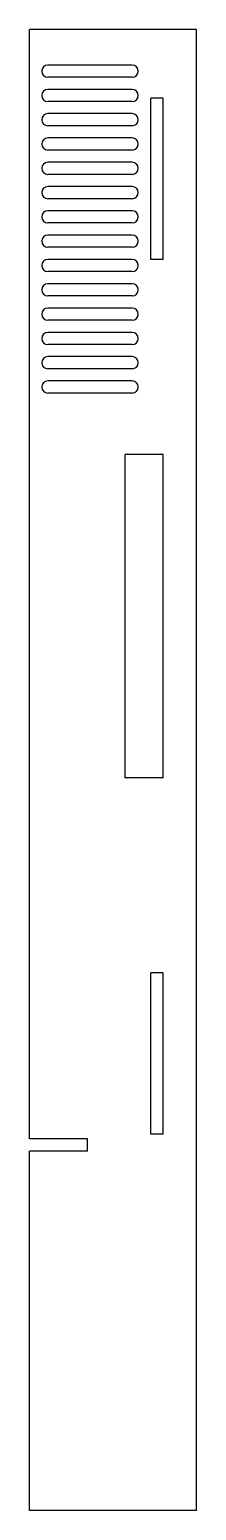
# Model space of a CAD drawing. Extents: x 0 to 41, y 0 to 366.
import ezdxf

# ---------------------------------------------------------------- set-up
doc = ezdxf.new("R2010")
doc.units = 0
doc.layers.add('CUT', color=1, linetype='CONTINUOUS')

msp = doc.modelspace()

# ---------------------------------------------------------------- linework, layer by layer
at = {"layer": 'CUT'}
for p, q in [((41.14, 365.64), (0, 365.64)), ((0, 91.745), (0, 365.64)), ((41.14, 0), (41.14, 365.64)), ((25.32, 356.89), (4.5, 356.89)), ((25.32, 353.89), (4.5, 353.89)), ((25.32, 350.89), (4.5, 350.89)), ((25.32, 347.89), (4.5, 347.89)), ((29.895, 308.895), (29.895, 348.745)), ((32.925, 348.745), (29.895, 348.745)), ((32.925, 308.895), (32.925, 348.745)), ((25.32, 344.89), (4.5, 344.89)), ((25.32, 341.89), (4.5, 341.89)), ((25.32, 338.89), (4.5, 338.89)), ((25.32, 335.89), (4.5, 335.89)), ((25.32, 332.89), (4.5, 332.89)), ((25.32, 329.89), (4.5, 329.89)), ((25.32, 326.89), (4.5, 326.89)), ((25.32, 323.89), (4.5, 323.89)), ((25.32, 320.89), (4.5, 320.89)), ((25.32, 317.89), (4.5, 317.89)), ((25.32, 314.89), (4.5, 314.89)), ((25.32, 311.89), (4.5, 311.89)), ((25.32, 308.89), (4.5, 308.89)), ((32.925, 308.895), (29.895, 308.895)), ((25.32, 305.89), (4.5, 305.89)), ((25.32, 302.89), (4.5, 302.89)), ((25.32, 299.89), (4.5, 299.89)), ((25.32, 296.89), (4.5, 296.89)), ((25.32, 293.89), (4.5, 293.89)), ((25.32, 290.89), (4.5, 290.89)), ((25.32, 287.89), (4.5, 287.89)), ((25.32, 284.89), (4.5, 284.89)), ((25.32, 281.89), (4.5, 281.89)), ((25.32, 278.89), (4.5, 278.89)), ((25.32, 275.89), (4.5, 275.89)), ((23.535, 180.895), (23.535, 260.745)), ((32.925, 260.745), (23.535, 260.745)), ((32.925, 180.895), (32.925, 260.745)), ((32.925, 180.895), (23.535, 180.895)), ((29.895, 92.895), (29.895, 132.745)), ((32.925, 132.745), (29.895, 132.745)), ((32.925, 92.895), (32.925, 132.745)), ((14.245, 91.745), (0, 91.745)), ((14.245, 88.715), (14.245, 91.745)), ((32.925, 92.895), (29.895, 92.895)), ((14.245, 88.715), (0, 88.715)), ((0, 0), (0, 88.715)), ((41.14, 0), (0, 0))]:
    msp.add_line(p, q, dxfattribs=at)
for centre, start, end in [((4.5, 355.39), 90, 270), ((25.32, 355.39), 270, 90), ((4.5, 349.39), 90, 270), ((25.32, 349.39), 270, 90), ((4.5, 343.39), 90, 270), ((25.32, 343.39), 270, 90), ((4.5, 337.39), 90, 270), ((25.32, 337.39), 270, 90), ((4.5, 331.39), 90, 270), ((25.32, 331.39), 270, 90), ((4.5, 325.39), 90, 270), ((25.32, 325.39), 270, 90), ((4.5, 319.39), 90, 270), ((25.32, 319.39), 270, 90), ((4.5, 313.39), 90, 270), ((25.32, 313.39), 270, 90), ((4.5, 307.39), 90, 270), ((25.32, 307.39), 270, 90), ((4.5, 301.39), 90, 270), ((25.32, 301.39), 270, 90), ((4.5, 295.39), 90, 270), ((25.32, 295.39), 270, 90), ((4.5, 289.39), 90, 270), ((25.32, 289.39), 270, 90), ((4.5, 283.39), 90, 270), ((25.32, 283.39), 270, 90), ((4.5, 277.39), 90, 270), ((25.32, 277.39), 270, 90)]:
    msp.add_arc(centre, 1.5, start, end, dxfattribs=at)

doc.saveas('drawing.dxf')
